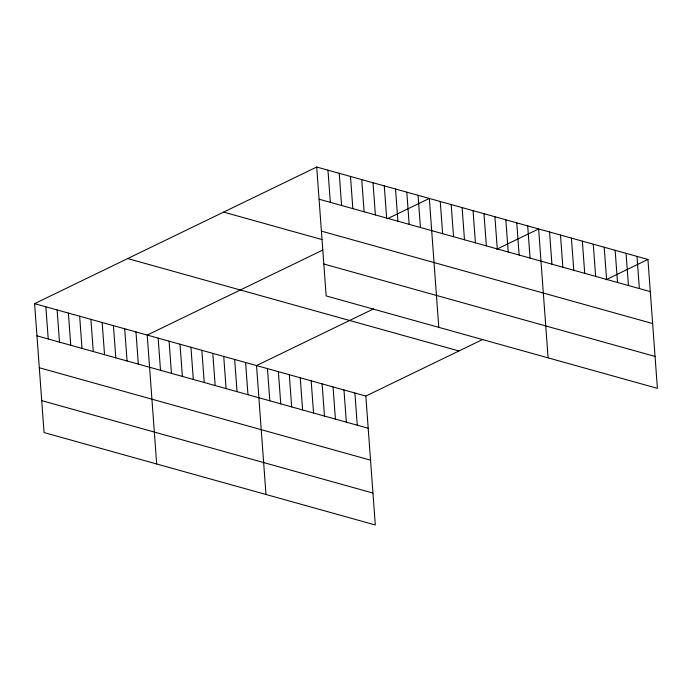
<?xml version="1.0" encoding="UTF-8"?>
<svg xmlns="http://www.w3.org/2000/svg" width="692" height="692" viewBox="0 0 692 692"><rect width="100%" height="100%" fill="white"/><g stroke="black" fill="none" stroke-linecap="round" stroke-linejoin="round"><path stroke-width="1.04" d="M482.904 339.365L365.834 396.066L375.298 524.977L44.063 432.561L34.6 303.65L316.702 167.023L647.937 259.439L657.4 388.35L326.166 295.934L316.702 167.023M322.801 250.037L147.214 335.075L156.686 463.986M387.425 218.733L429.325 198.448L438.789 327.351M373.593 308.866L256.524 365.566L265.988 494.477M496.735 249.232L538.627 228.94L548.09 357.851M606.045 279.732L647.937 259.439M319.064 199.21L650.298 291.626M321.408 231.128L652.643 323.545M223.611 212.107L321.892 239.536M323.821 264.015L655.056 356.432M127.691 258.566L458.926 350.982M34.6 303.65L365.834 396.066M36.961 335.836L368.196 428.253M39.306 367.755L370.54 460.171M41.719 400.642L372.953 493.059M637.003 256.386L639.365 288.573M626.07 253.341L628.44 285.528M615.145 250.288L617.506 282.474M604.211 247.243L606.573 279.43M593.278 244.19L595.648 276.376M582.353 241.145L584.714 273.331M571.419 238.091L573.78 270.278M560.485 235.038L562.856 267.224M549.56 231.993L551.922 264.18M527.693 225.895L530.063 258.081M516.768 222.841L519.13 255.028M505.835 219.796L508.196 251.983M494.901 216.743L497.271 248.93M483.976 213.69L486.338 245.876M473.043 210.645L475.404 242.831M462.109 207.591L464.479 239.778M451.184 204.547L453.545 236.733M440.25 201.493L442.612 233.68M418.063 195.3L420.425 227.486M406.801 192.16L409.162 224.346M395.539 189.02L397.9 221.206M384.276 185.88L386.638 218.066M373.014 182.731L375.375 214.918M361.752 179.591L364.113 211.778M350.489 176.451L352.851 208.638M339.227 173.311L341.588 205.498M354.901 393.013L357.262 425.208M327.965 170.163L330.326 202.349M343.967 389.968L346.337 422.155M333.042 386.915L335.404 419.101M322.109 383.87L324.47 416.056M311.175 380.816L313.545 413.003M300.25 377.771L302.612 409.958M289.317 374.718L291.678 406.905M278.383 371.673L280.753 403.86M267.458 368.62L269.819 400.806M245.591 362.522L247.961 394.708M234.666 359.468L237.027 391.655M223.732 356.423L226.094 388.61M212.799 353.37L215.169 385.556M201.874 350.325L204.235 382.512M190.94 347.272L193.302 379.458M180.006 344.218L182.377 376.405M169.082 341.173L171.443 373.36M158.148 338.12L160.509 370.307M135.961 331.926L138.322 364.122M124.698 328.786L127.06 360.973M113.436 325.647L115.798 357.833M102.174 322.507L104.535 354.693M90.911 319.358L93.273 351.553M79.649 316.218L82.011 348.405M68.387 313.078L70.748 345.265M57.125 309.938L59.486 342.125M45.862 306.79L48.224 338.985"/></g></svg>
